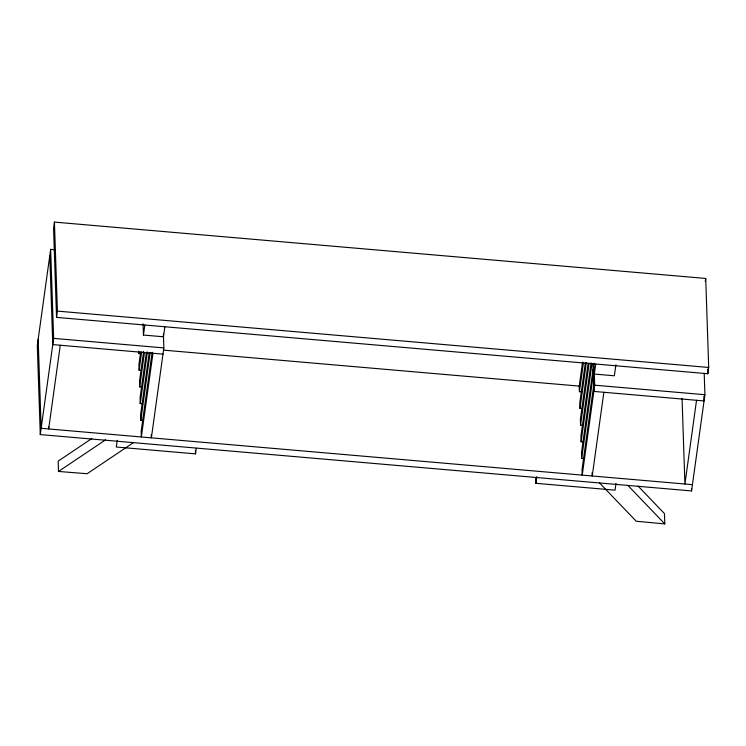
<?xml version="1.0" encoding="UTF-8"?>
<svg xmlns="http://www.w3.org/2000/svg" width="746" height="746" viewBox="0 0 746 746"><rect width="100%" height="100%" fill="white"/><g stroke="black" fill="none" stroke-linecap="round" stroke-linejoin="round"><path stroke-width="1.12" d="M55.288 249.761L50.653 249.36L37.3 345.566L40.284 434.582L691.57 490.933L704.914 394.718L704.215 373.914M54.43 222.094L53.563 228.369L56.547 317.386L707.833 373.737L708.7 367.461L705.716 278.445L54.43 222.094L57.414 311.11L56.547 317.386M40.284 434.582L53.637 338.376L50.653 249.36M60.286 345.239L48.667 428.959L48.593 426.647M117.253 440.317L116.32 447.013L195.517 453.866L196.291 448.281M140.78 353.716L138.551 353.52L138.877 351.226M140.677 352.037L138.924 364.654L139.11 370.212L141.339 370.408M164.857 326.841L163.477 336.782L143.437 335.047L144.817 325.107M139.11 370.212L141.656 351.87M143.624 351.525L139.483 381.337L139.67 386.904L141.899 387.099M139.67 386.904L144.444 352.504M146.412 352.159L140.043 398.028L140.229 403.595L142.458 403.782M140.229 403.595L147.391 351.991M149.2 352.793L140.602 414.72L140.789 420.287L143.018 420.474M140.789 420.287L150.179 352.625M152.147 352.289L141.162 431.412L141.348 436.97L152.967 353.259M163.383 334.04L163.85 347.906L151.373 437.837L151.261 434.498M615.982 483.464L615.049 490.159L535.861 483.305L536.784 476.61M581.647 391.855L579.418 391.669L579.232 386.102L582.579 362.024M579.418 391.669L583.4 362.994M585.368 362.659L579.791 402.793L579.978 408.36L582.206 408.547M579.978 408.36L586.347 362.491M588.156 363.293L580.36 419.485L580.547 425.043L582.766 425.239M580.547 425.043L589.135 363.125M591.102 362.78L580.92 436.177L581.106 441.735L583.325 441.93M581.106 441.735L591.923 363.759M593.089 369.149L581.479 452.869L581.666 458.426L583.885 458.622M581.666 458.426L593.275 374.716M595.709 364.123L594.329 374.063L614.368 375.788L615.898 364.747M593.648 385.841L582.039 469.551L582.225 475.118L594.702 385.188L593.965 363.218M603.859 392.275L592.24 475.985L592.128 472.647M705.278 281.587L705.716 278.445M696.54 400.294L684.921 484.005L682.058 398.457M91.805 438.555L58.16 461.14L58.505 471.453L87.114 473.729L133.525 442.574M58.505 471.453L105.615 439.832M57.414 311.11L708.7 367.461M53.637 338.376L163.85 347.906M594.702 385.188L704.914 394.718M163.551 350.135L579.166 386.102M162.992 354.126L52.77 344.596L49.786 255.58M692.437 484.658L41.151 428.307L38.167 339.29M638.1 486.112L664.453 513.593L664.798 523.906L636.245 521.24L599.476 482.886M628.067 485.599L664.798 523.906M707.674 369.111L707.833 373.737M703.898 396.322L704.056 400.938L593.835 391.408L592.902 363.666M691.486 488.621L691.57 490.933M535.665 477.58L535.861 483.305M195.396 450.425L195.517 453.866M143.064 323.764L143.437 335.047M138.476 351.301L138.551 353.52"/></g></svg>
